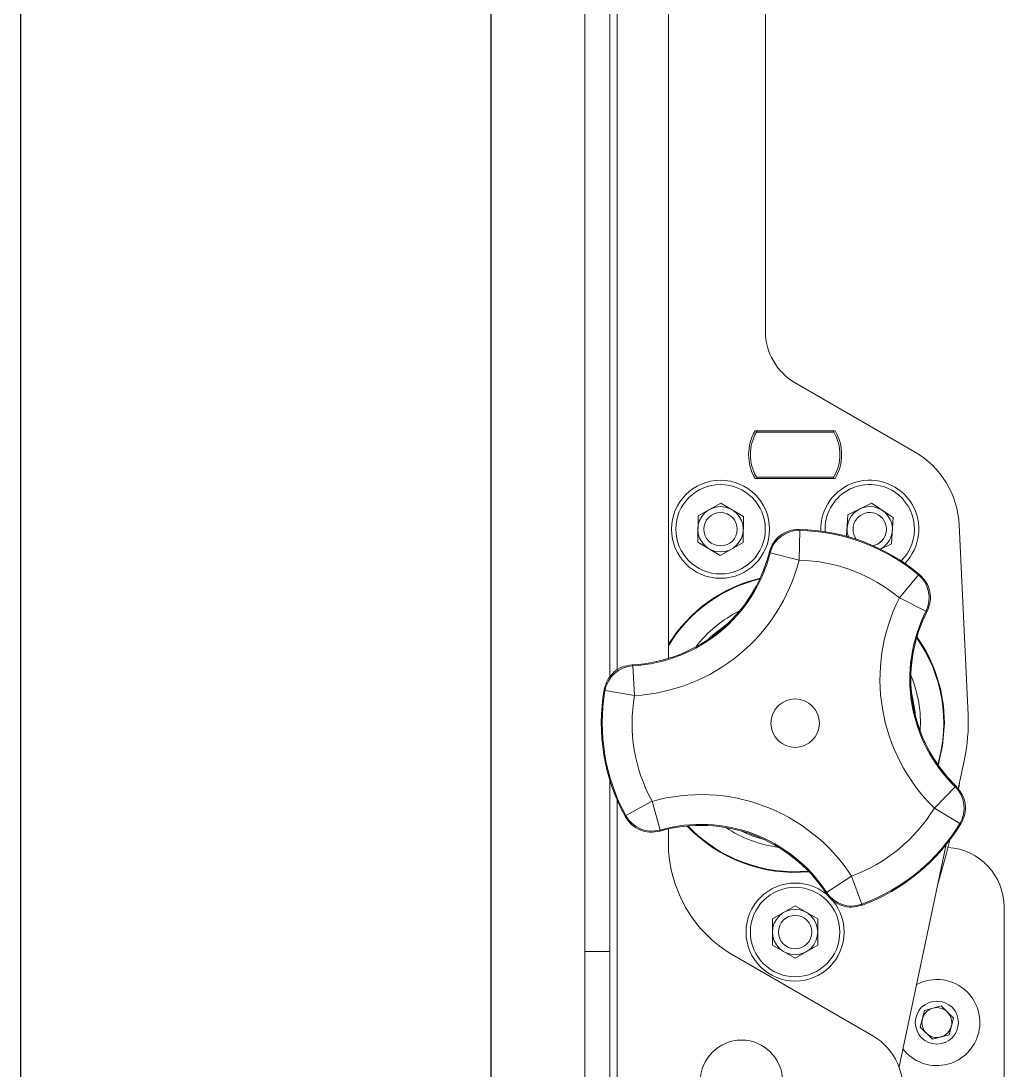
# Model space of a CAD drawing. Header units: millimetres. Extents: x -71336 to -35435, y -26189 to 22712.
# Drawn here: x -63671 to -63566.4, y -17439.7 to -17327.9 of the extents above; entities that cross this region are included whole.
import ezdxf

# ---------------------------------------------------------------- set-up
doc = ezdxf.new("R2010")
doc.units = ezdxf.units.MM
doc.layers.add('SC - Containment', color=30, linetype='Continuous')
doc.layers.add('SC - Equipment', color=7, linetype='Continuous', lineweight=13)

# ---------------------------------------------------------------- blocks, each defined once
blk = doc.blocks.new('CHIEF MSM1U - SIDE')
at = {"layer": 'SC - Equipment', "color": 146, "true_color": 0x105689}
for p, q in [((-3.45, 81.27), (-3.45, -82.71)), ((-8.89, -81.46), (-8.89, 74.93)), ((-19.21, 47.74), (-19.21, -46.62)), ((-2.66, -83.47), (-2.66, -2.15)), ((0, -112.65), (0, -2.15)), ((-22.38, -52.12), (-35.08, -59.45)), ((-18.13, -57.22), (-26.63, -57.22)), ((-26.41, -57.22), (-26.51, -57.38)), ((-26.51, -57.38), (-18.26, -57.38)), ((-18.26, -57.38), (-18.35, -57.22)), ((-26.63, -62.3), (-18.13, -62.3)), ((-18.26, -62.15), (-26.51, -62.15)), ((-26.51, -62.15), (-26.41, -62.3)), ((-18.35, -62.3), (-18.26, -62.15)), ((-30.49, -64.92), (-32.81, -66.46)), ((-27.99, -66.17), (-30.49, -64.92)), ((-14.48, -64.92), (-16.87, -66.34)), ((-12.05, -66.28), (-14.48, -64.92)), ((-32.81, -66.46), (-32.64, -69.24)), ((-27.86, -68.45), (-27.99, -66.17)), ((-16.87, -66.34), (-16.84, -69.12)), ((-12.01, -69.07), (-12.05, -66.28)), ((-39.83, -67.25), (-40.78, -87.47)), ((-22.8, -70.99), (-22.87, -67.82)), ((-32.64, -69.24), (-31.47, -69.82)), ((-16.84, -69.12), (-14.41, -70.49)), ((-14.41, -70.49), (-12.01, -69.07)), ((-22.8, -70.99), (-19.72, -70.21)), ((-19.64, -70.12), (-19.72, -70.21)), ((-33.47, -75), (-35.5, -72.56)), ((-36.3, -76.43), (-33.47, -75)), ((-36.3, -76.43), (-36.43, -76.42)), ((-14.04, -78.76), (-14.59, -78.31)), ((-5.28, -85.41), (-5.1, -82.24)), ((-5.1, -82.24), (-5.03, -82.14)), ((-5.28, -85.41), (-2.15, -84.87)), ((-34.85, -85.91), (-34.96, -86.61)), ((-40.4, -92.17), (-39.73, -95.34)), ((-39.87, -94.68), (-39.8, -95.24)), ((-2.66, -112.65), (-2.66, -94.38)), ((-39.53, -95.07), (-39.41, -95.1)), ((-39.41, -95.1), (-37.2, -97.37)), ((-8.01, -99.71), (-7.15, -96.65)), ((-7.15, -96.65), (-4.36, -98.17)), ((-3.45, -96.54), (-3.45, -167.44)), ((-39.91, -99.03), (-37.2, -97.37)), ((-8.89, -101.04), (-8.89, -99.59)), ((-7.97, -99.83), (-8.01, -99.71)), ((-38.47, -101.25), (-33.44, -124.93)), ((-29.49, -107.6), (-28.39, -104.62)), ((-25.73, -106.35), (-28.39, -104.62)), ((-25.73, -106.35), (-25.68, -106.47)), ((-44.61, -237.68), (-44.61, -107.9)), ((-22.39, -107.78), (-24.8, -109.18)), ((-19.97, -109.17), (-22.39, -107.78)), ((-24.8, -109.18), (-24.79, -111.96)), ((-19.96, -111.95), (-19.97, -109.17)), ((-24.79, -111.96), (-22.37, -113.35)), ((-22.37, -113.35), (-19.96, -111.95)), ((-2.66, -112.65), (0, -112.65)), ((-2.66, -132.09), (-2.66, -112.65)), ((0, -132.09), (0, -112.65)), ((-30.65, -121.62), (-15.84, -113.07)), ((-39.23, -119.72), (-37.93, -118.43)), ((-37.93, -118.43), (-36.16, -118.91)), ((-36.16, -118.91), (-35.69, -120.69)), ((-38.77, -121.49), (-39.23, -119.72)), ((-37, -121.98), (-38.77, -121.49)), ((-35.69, -120.69), (-37, -121.98))]:
    blk.add_line(p, q, dxfattribs=at)
at = {"layer": 'SC - Equipment', "color": 146, "true_color": 0x105689, "flags": 128}
for points in [[(-22.87, -67.82), (-22.85, -67.79), (-22.78, -67.72)], [(-35.64, -72.54), (-35.54, -72.55), (-35.5, -72.56)], [(-15.35, -77.61), (-13.69, -78.9), (-13.21, -79.37)], [(-35.19, -87.62), (-35.13, -86.96), (-34.73, -84.88)], [(-2.07, -84.76), (-2.13, -84.84), (-2.15, -84.87)], [(-35.14, -87.28), (-34.92, -85.75), (-34.74, -85.01)], [(-38.26, -88.34), (-38.08, -90.71), (-37.61, -92.83)], [(-4.36, -98.17), (-4.35, -98.21), (-4.32, -98.31)], [(-39.91, -99.03), (-39.95, -99.02), (-40.04, -99)], [(-16.6, -99.79), (-17.87, -100.35), (-19.2, -100.77)], [(-18.26, -100.35), (-17.76, -100.17), (-17.59, -100.1)], [(-38.85, -100.77), (-38.47, -102.33), (-37.58, -105.47)], [(-29.44, -107.73), (-29.47, -107.63), (-29.49, -107.6)]]:
    blk.add_lwpolyline(points, dxfattribs=at)
at = {"layer": 'SC - Equipment', "color": 146, "true_color": 0x105689}
for centre, radius in [((-14.44, -67.7), 5.22), ((-14.44, -67.7), 4.76), ((-14.44, -67.7), 2.41), ((-14.44, -67.7), 1.78), ((-22.38, -88.34), 2.58), ((-22.38, -110.57), 5.22), ((-22.38, -110.57), 4.76), ((-22.38, -110.57), 2.41), ((-22.38, -110.57), 1.78), ((-37.46, -120.2), 2.29)]:
    blk.add_circle(centre, radius, dxfattribs=at)
for centre, radius, start, end in [((-25.56, -46.62), 6.35, 300, 0), ((-22.38, -59.76), 4.95, 149.1481, 210.8519), ((-22.38, -59.76), 4.76, 150, 210), ((-22.38, -59.76), 4.76, 330, 30), ((-22.38, -59.76), 4.95, 329.1481, 30.8519), ((-30.32, -67.7), 9.53, 120, 177.3069), ((-30.32, -67.7), 5.22, 357.9235, 224.1515), ((-30.32, -67.7), 4.76, 356.9199, 123.4365), ((-30.32, -67.7), 4.76, 123.4365, 225.1551), ((-30.32, -67.7), 2.41, 340.6104, 241.4646), ((-30.32, -67.7), 1.78, 323.467, 258.608), ((-22.38, -88.34), 20.63, 91.1021, 130.0036), ((-22.38, -88.34), 20.53, 91.3717, 129.734), ((-22.8, -70.99), 3.18, 14.2751, 91.3562), ((-4.23, -66.27), 15.99, 194.2596, 266.8461), ((-4.23, -66.27), 15.88, 194.014, 267.0917), ((-22.38, -88.34), 17.35, 91.3717, 129.734), ((-4.23, -66.27), 19.16, 194.2596, 266.8461), ((-33.47, -75), 3.18, 129.7495, 206.8306), ((-22.38, -88.34), 15.88, 31.8144, 76.4363), ((-22.38, -88.34), 15.81, 31.4416, 76.2537), ((-50.57, -83.65), 19.16, 314.2596, 26.8461), ((-50.57, -83.65), 15.88, 314.014, 27.0917), ((-50.57, -83.65), 15.99, 314.2596, 26.8461), ((-50.57, -83.65), 15.88, 320.5528, 27.0917), ((-22.38, -88.34), 13.33, 37.4518, 63.6538), ((-22.38, -88.34), 15.88, 144.6698, 180), ((-22.38, -88.34), 15.81, 144.8524, 196.2533), ((-5.28, -85.41), 3.18, 9.7495, 86.8306), ((-22.38, -88.34), 13.33, 157.4526, 183.653), ((-22.38, -88.34), 20.53, 331.3717, 9.734), ((-22.38, -88.34), 20.63, 331.1021, 10.0036), ((-22.38, -88.34), 17.35, 331.3717, 9.734), ((-22.38, -88.34), 18.42, 177.3069, 192), ((-50.57, -83.65), 15.88, 314.014, 320.5528), ((-37.19, -97.37), 3.18, 134.2751, 211.3562), ((-12.35, -115.1), 19.16, 74.2596, 146.8461), ((-22.38, -88.34), 17.35, 211.3717, 249.734), ((-7.15, -96.65), 3.18, 254.2751, 331.3562), ((-22.38, -88.34), 20.63, 211.1021, 250.0036), ((-22.38, -88.34), 20.53, 211.3717, 249.734), ((-12.35, -115.1), 15.99, 74.2596, 146.8461), ((-12.35, -115.1), 15.88, 74.014, 147.0917), ((-22.38, -88.34), 15.88, 264.6694, 316.4363), ((-22.38, -88.34), 15.81, 264.852, 316.2537), ((-22.38, -88.34), 13.33, 277.4518, 303.6538), ((-38.26, -107.9), 6.35, 93.659, 180), ((-22.78, -101.04), 13.89, 300, 0), ((-28.39, -104.62), 3.18, 249.7495, 326.8306), ((-37.46, -120.2), 4.58, 61.9086, 134.6595), ((-37.46, -120.2), 4.58, 134.6595, 322.0914), ((-37.46, -120.2), 1.59, 134.6595, 194.6595), ((-37.46, -120.2), 1.59, 74.6595, 134.6595), ((-37.46, -120.2), 1.59, 14.6595, 74.6595), ((-37.46, -120.2), 1.59, 194.6595, 254.6595), ((-37.46, -120.2), 1.59, 314.6595, 14.6595), ((-37.46, -120.2), 1.59, 254.6595, 314.6595), ((-27.48, -127.12), 6.35, 120, 192), ((-16.67, -126.44), 4.37, 0, 180)]:
    blk.add_arc(centre, radius, start, end, dxfattribs=at)
for points in [[(-19.64, -70.12), (-19.76, -69.78), (-20, -69.11), (-20.76, -68.32), (-21.71, -67.8), (-22.42, -67.74), (-22.78, -67.72)], [(-35.64, -72.54), (-35.89, -72.79), (-36.4, -73.31), (-36.77, -74.34), (-36.82, -75.42), (-36.56, -76.09), (-36.43, -76.42)], [(-2.07, -84.76), (-2.16, -84.41), (-2.36, -83.72), (-3.06, -82.88), (-3.97, -82.29), (-4.68, -82.19), (-5.03, -82.14)], [(-39.53, -95.07), (-39.76, -95.35), (-40.23, -95.89), (-40.53, -96.94), (-40.51, -98.03), (-40.2, -98.68), (-40.04, -99)], [(-7.97, -99.83), (-7.62, -99.89), (-6.91, -100.02), (-5.86, -99.75), (-4.92, -99.19), (-4.52, -98.6), (-4.32, -98.31)], [(-29.44, -107.73), (-29.09, -107.81), (-28.39, -107.99), (-27.32, -107.8), (-26.35, -107.3), (-25.9, -106.74), (-25.68, -106.47)]]:
    blk.add_open_spline(points, degree=3, knots=[0, 0, 0, 0, 0.250748, 0.501501, 0.752227, 1, 1, 1, 1], dxfattribs=at)

msp = doc.modelspace()

# ---------------------------------------------------------------- linework, layer by layer
at = {"color": 7, "linetype": 'Continuous', "lineweight": 0, "ltscale": 3}
msp.add_line((-63611.023, -16019.268), (-63611.023, -18768.854), dxfattribs=at)
at = {"layer": 'SC - Containment', "ltscale": 0.2}
msp.add_lwpolyline([(-63671.023, -15839.354), (-63621.023, -15839.354), (-63621.023, -18958.681), (-63671.023, -18958.681)], close=True, dxfattribs=at)

# ---------------------------------------------------------------- block references
at = {"layer": 'SC - Equipment', "xscale": -1}
msp.add_blockref('CHIEF MSM1U - SIDE', (-63611.023, -17314.316), dxfattribs=at)

doc.saveas('drawing.dxf')
